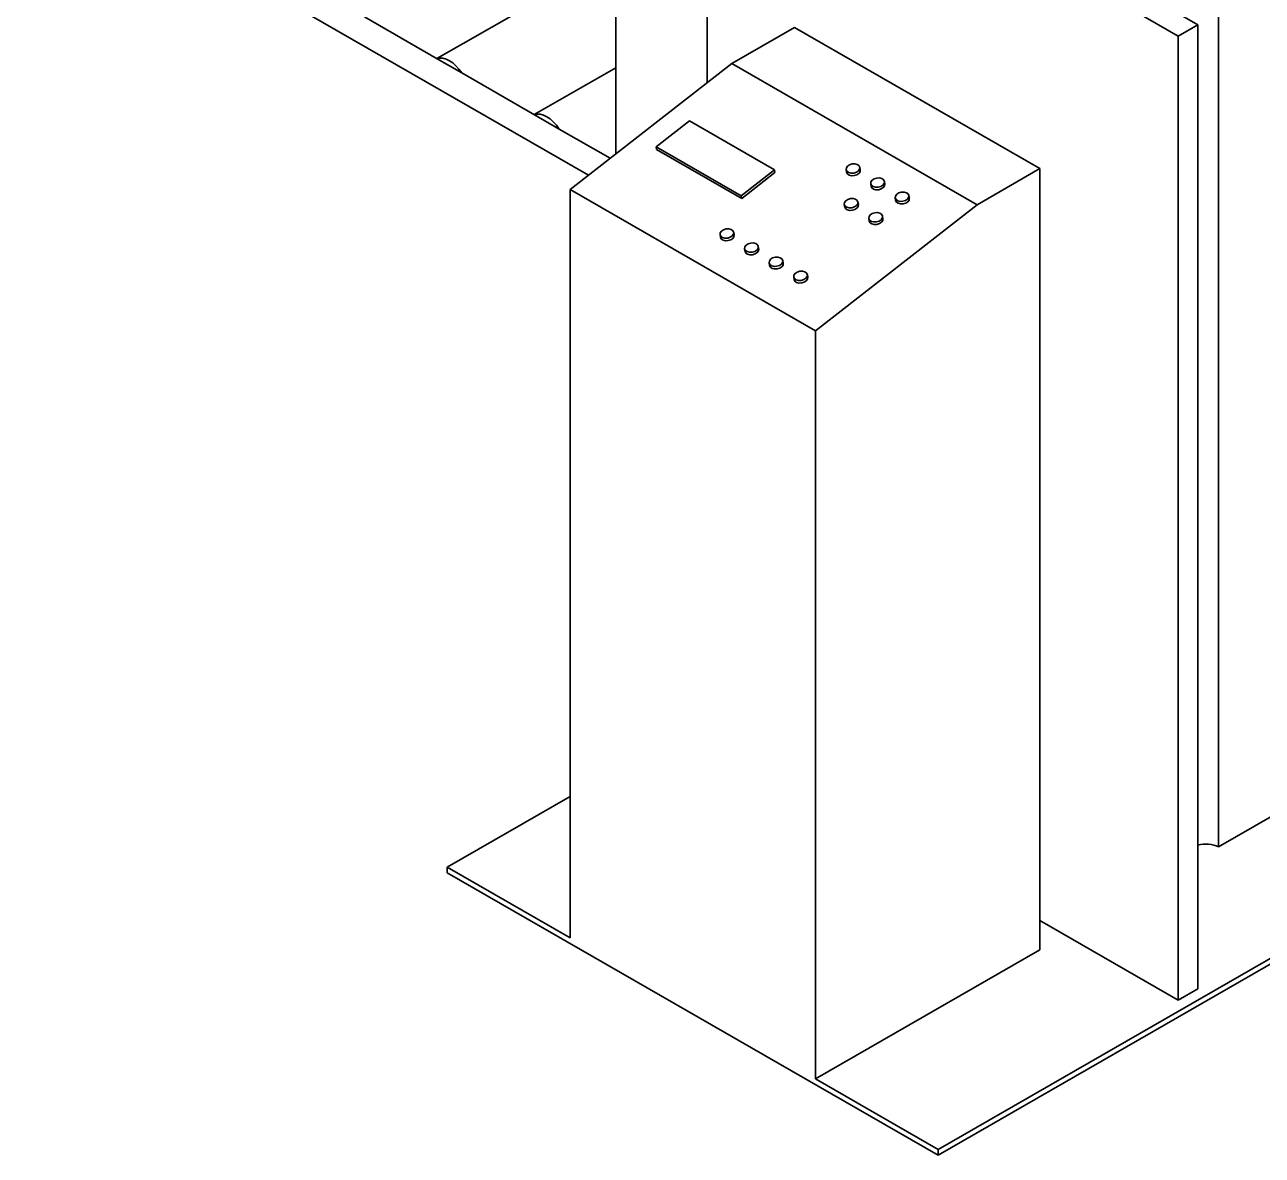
# Model space of a CAD drawing. Header units: millimetres. Extents: x 0 to 84100, y 0 to 59400.
# Drawn here: x 70550 to 72333, y 18140 to 19770 of the extents above; entities that cross this region are included whole.
import ezdxf

# ---------------------------------------------------------------- set-up
doc = ezdxf.new("R2010")
doc.units = ezdxf.units.MM
doc.header["$LTSCALE"] = 100
doc.layers.add('Visible (ISO)', color=7, linetype='Continuous', lineweight=35)

msp = doc.modelspace()

# ---------------------------------------------------------------- linework, layer by layer
at = {"layer": 'Visible (ISO)'}
for p, q in [((72269.72, 21021.03), (72269.72, 18584.73)), ((71561.12, 20161.02), (72239.94, 19770.11)), ((70352.87, 20134.29), (71361.92, 19553.22)), ((72211.66, 19753.82), (71532.84, 20144.73)), ((71532.84, 19686.49), (71532.84, 20144.73)), ((71401.36, 20064.25), (71401.36, 19583.97)), ((71401.36, 19869.77), (71143.56, 19721.31)), ((71143.75, 19721.2), (71039.14, 19781.44)), ((71568.46, 19714.27), (71658.73, 19766.25)), ((71658.73, 19766.25), (72012.28, 19562.65)), ((72239.94, 19770.11), (72211.66, 19753.82)), ((72239.94, 18380.28), (72239.94, 19770.11)), ((72211.66, 18363.99), (72211.66, 19753.82)), ((71179.5, 19700.61), (71143.75, 19721.2)), ((71401.36, 19708.11), (71283.92, 19640.48)), ((71568.46, 19714.27), (71335.4, 19532.54)), ((71922.01, 19510.67), (71568.46, 19714.27)), ((71284.11, 19640.37), (71179.5, 19700.61)), ((71319.86, 19619.78), (71284.11, 19640.37)), ((71393.16, 19577.58), (71319.86, 19619.78)), ((71459.42, 19594.07), (71507.39, 19631.48)), ((71507.39, 19631.48), (71630.15, 19560.79)), ((71582.17, 19523.38), (71459.42, 19594.07)), ((71460.03, 19590.4), (71459.42, 19594.07)), ((71582.79, 19519.71), (71460.03, 19590.4)), ((71630.15, 19560.79), (71582.17, 19523.38)), ((71630.76, 19557.11), (71630.15, 19560.79)), ((71733.88, 19557.55), (71733.27, 19561.22)), ((71753.61, 19560.85), (71752.99, 19564.52)), ((72012.28, 19562.65), (71922.01, 19510.67)), ((72012.28, 18436.49), (72012.28, 19562.65)), ((71630.76, 19557.11), (71582.79, 19519.71)), ((71788.96, 19540.49), (71788.35, 19544.16)), ((71335.4, 19532.54), (71335.4, 18453.89)), ((71688.95, 19328.94), (71335.4, 19532.54)), ((71769.24, 19537.19), (71768.62, 19540.86)), ((71582.79, 19519.71), (71582.17, 19523.38)), ((71922.01, 19510.67), (71688.95, 19328.94)), ((71731.19, 19507.53), (71730.58, 19511.2)), ((71750.92, 19510.82), (71750.31, 19514.5)), ((71804.59, 19516.83), (71803.98, 19520.5)), ((71824.32, 19520.13), (71823.7, 19523.8)), ((71766.55, 19487.17), (71765.94, 19490.84)), ((71786.28, 19490.46), (71785.66, 19494.14)), ((71552.22, 19463.83), (71551.61, 19467.5)), ((71571.95, 19467.13), (71571.33, 19470.8)), ((71587.58, 19443.47), (71586.96, 19447.14)), ((71607.3, 19446.77), (71606.69, 19450.44)), ((71622.93, 19423.11), (71622.32, 19426.78)), ((71642.66, 19426.41), (71642.04, 19430.08)), ((71658.29, 19402.75), (71657.67, 19406.42)), ((71678.01, 19406.05), (71677.4, 19409.72)), ((71688.95, 19328.94), (71688.95, 18250.29)), ((71158.62, 18555.69), (71335.4, 18657.49)), ((72375.78, 18645.81), (72269.72, 18584.73)), ((72642.44, 18595.78), (71865.73, 18148.5)), ((72642.44, 18587.6), (71865.73, 18140.32)), ((71335.4, 18453.89), (71158.62, 18555.69)), ((71158.62, 18547.52), (71158.62, 18555.69)), ((71865.73, 18140.32), (71158.62, 18547.52)), ((72211.66, 18363.99), (72012.28, 18478.81)), ((72012.28, 18436.49), (71688.95, 18250.29)), ((72239.94, 18380.28), (72211.66, 18363.99)), ((71865.73, 18148.5), (71688.95, 18250.29)), ((71865.73, 18140.32), (71865.73, 18148.5))]:
    msp.add_line(p, q, dxfattribs=at)
for centre, major_axis, ratio, start_param, end_param in [((71161.63, 19685.56), (-19.96, 34.66), 0.5780931, 4.8156396, 6.1838021), ((71301.99, 19604.73), (-19.96, 34.66), 0.5780931, 4.8156396, 6.1838021), ((71743.74, 19559.2), (9.86, 1.65), 0.6674979, 3.1415927, 6.2831853), ((71779.1, 19538.84), (9.86, 1.65), 0.6674979, 3.1415927, 6.2831853), ((71741.06, 19509.18), (9.86, 1.65), 0.6674979, 3.1415927, 6.2831853), ((71814.45, 19518.48), (9.86, 1.65), 0.6674979, 3.1415927, 6.2831853), ((71776.41, 19488.82), (9.86, 1.65), 0.6674979, 3.1415927, 6.2831853), ((71562.08, 19465.48), (9.86, 1.65), 0.6674979, 3.1415927, 6.2831853), ((71597.44, 19445.12), (9.86, 1.65), 0.6674979, 3.1415927, 6.2831853), ((71632.79, 19424.76), (9.86, 1.65), 0.6674979, 3.1415927, 6.2831853), ((71668.15, 19404.4), (9.86, 1.65), 0.6674979, 3.1415927, 6.2831853), ((72252.04, 18574.55), (25, 0), 0.5758617, 0.7853982, 2.0757454)]:
    msp.add_ellipse(centre, major_axis=major_axis, ratio=ratio, start_param=start_param, end_param=end_param, dxfattribs=at)
for centre in [(71743.13, 19562.87), (71778.48, 19542.51), (71813.84, 19522.15), (71740.44, 19512.85), (71775.8, 19492.49), (71561.47, 19469.15), (71596.83, 19448.79), (71632.18, 19428.43), (71667.54, 19408.07)]:
    msp.add_ellipse(centre, major_axis=(9.86, 1.65), ratio=0.6674979, dxfattribs=at)

doc.saveas('drawing.dxf')
